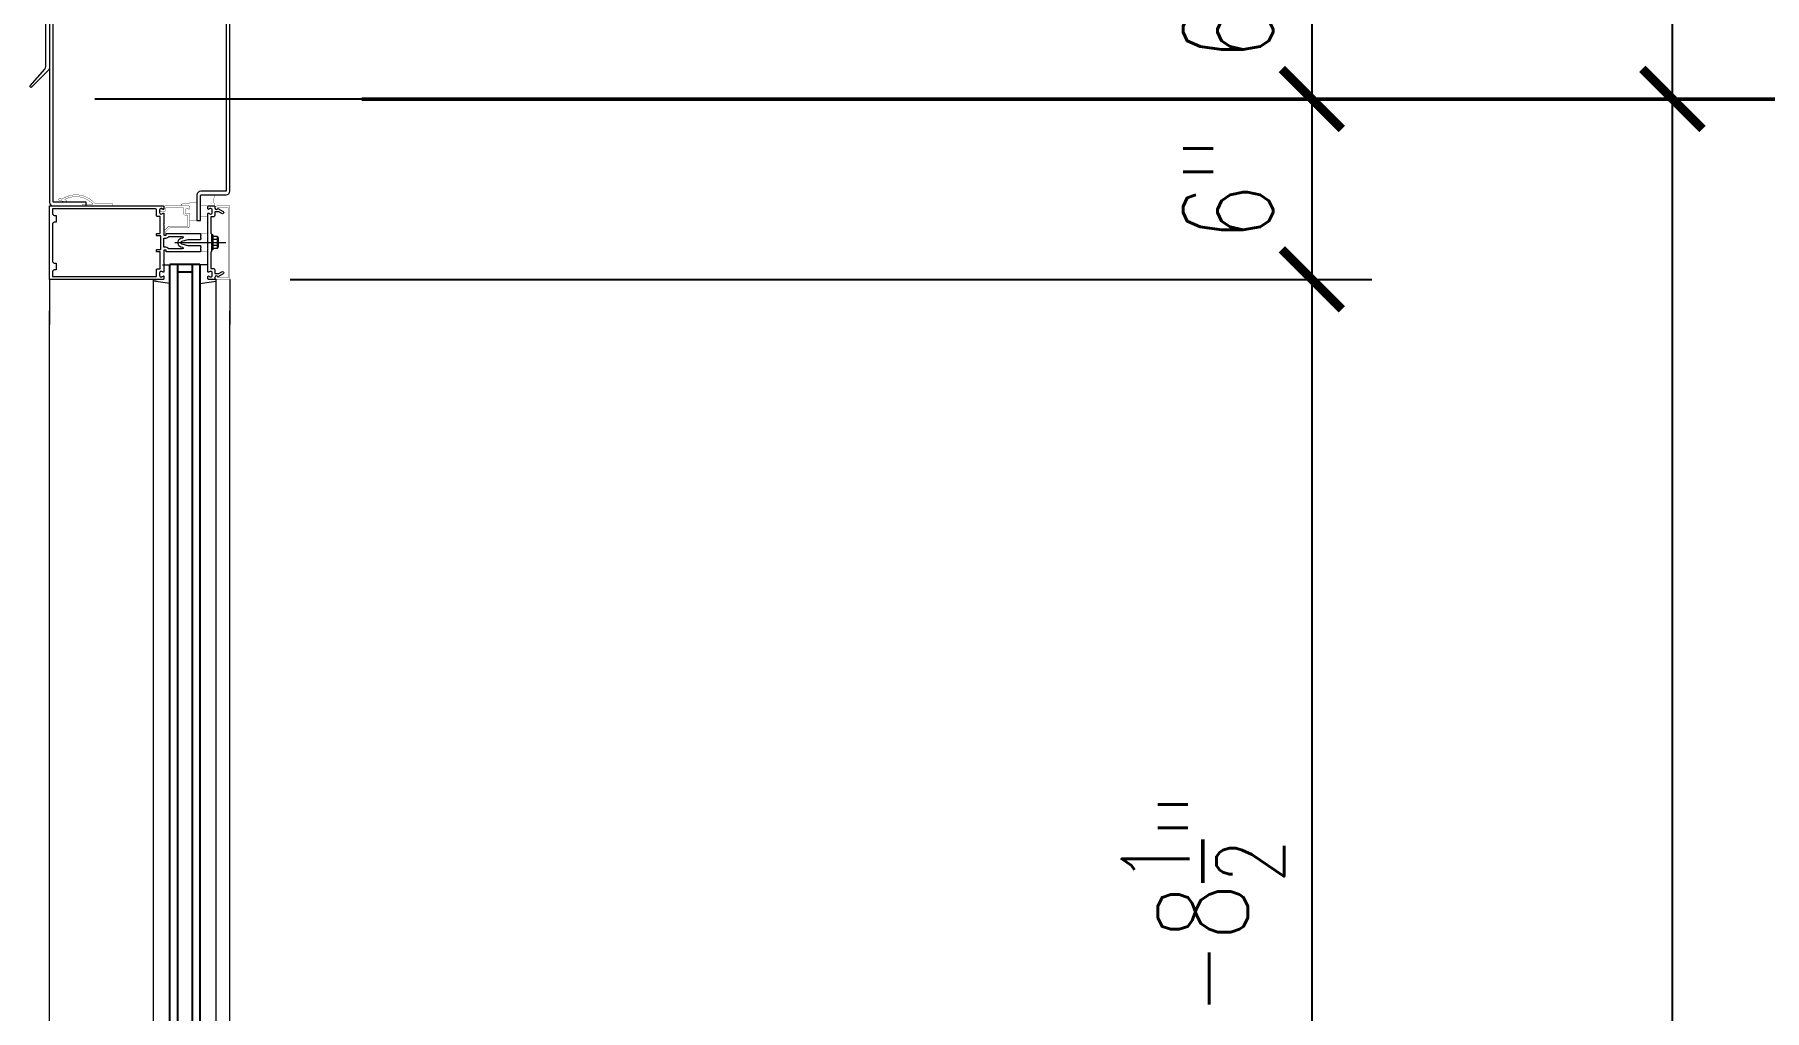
# Model space of a CAD drawing. Header units: inches. Extents: x 3850 to 5846, y -3 to 909.
# Drawn here: x 4793.8 to 4851.4, y 378.7 to 411.1 of the extents above; entities that cross this region are included whole.
import ezdxf

# ---------------------------------------------------------------- set-up
doc = ezdxf.new("R2010")
doc.units = ezdxf.units.IN
doc.header["$LTSCALE"] = 0.5
doc.header["$MEASUREMENT"] = 0
doc.layers.get('0').update_dxf_attribs({"lineweight": 18})
doc.layers.get('Defpoints').update_dxf_attribs({"color": 140, "lineweight": 18})
for name, color, linetype, lineweight in [('A-Anno-Dims', 211, 'Continuous', 18), ('A-Detl-Fine', 90, 'Continuous', 18), ('A-Detl-Medm', 31, 'Continuous', 25), ('A-Detl-Thin', 150, 'Continuous', 18), ('A-Detl-Wide', 213, 'Continuous', 50)]:
    doc.layers.add(name, color=color, linetype=linetype, lineweight=lineweight)
doc.styles.add('Arch-Dim', font='romans.shx', dxfattribs={"width": 0.75})
doc.dimstyles.new('Aec-Arch-I-96', dxfattribs={"dimscale": 96, "dimtxt": 0.09375, "dimasz": 0.0625, "dimexe": 0.0625, "dimexo": 0.0625, "dimgap": 0.03125, "dimtad": 1, "dimdec": 4, "dimzin": 3, "dimdsep": 46, "dimlunit": 4, "dimtxsty": 'Arch-Dim', "dimblk": 'ARCHTICK', "dimcen": 0.09375, "dimazin": 2, "dimtfac": 0.75, "dimtdec": 4, "dimtix": 1, "dimtmove": 2, "dimatfit": 2, "dimfxl": 1, "dimtolj": 1, "dimtzin": 0, "dimarcsym": 0})

# ---------------------------------------------------------------- blocks, each defined once
blk = doc.blocks.new('AecDtl_9650C2')
at = {"layer": 'A-Detl-Thin'}
blk.add_lwpolyline([(0.037, 0.588), (0.603, 0.022, 0.414214), (0.647, 0.022), (0.648, 0.023, 0.397145), (0.65, 0.066), (0.157, 0.621, -0.18372), (0.125, 0.704), (0.125, 3.875, 0.414214), (0, 4), (0, 0.677, 0.198912)], format="xyb", close=True, dxfattribs=at)
blk = doc.blocks.new('_ArchTick')
at = {"color": 0, "linetype": 'ByBlock', "const_width": 0.15}
blk.add_lwpolyline([(-0.5, -0.5), (0.5, 0.5)], dxfattribs=at)
blk = doc.blocks.new('*D153')
at = {"layer": 'A-Anno-Dims', "color": 0, "lineweight": -2, "transparency": 16777216}
for p, q in [((4802.32, 409.004), (4850.32, 409.004)), ((4848.32, 249.002), (4848.32, 409.004)), ((4802.32, 249.002), (4850.32, 249.002))]:
    blk.add_line(p, q, dxfattribs=at)
at = {"layer": 'Defpoints', "color": 0, "transparency": 16777216}
for p in [(4800.32, 409.004), (4848.32, 409.004), (4800.32, 249.002)]:
    blk.add_point(p, dxfattribs=at)
at = {"layer": 'A-Anno-Dims', "color": 0, "lineweight": -2, "transparency": 16777216, "xscale": 2, "yscale": 2, "zscale": 2}
for p, rotation in [((4848.32, 409.004), 90), ((4848.32, 249.002), 270)]:
    blk.add_blockref('_ArchTick', p, dxfattribs=dict(at, rotation=rotation))
at = {"layer": 'A-Anno-Dims', "color": 0, "transparency": 16777216, "insert": (4845.535, 329.003), "char_height": 3, "attachment_point": 5, "rotation": 90, "style": 'Arch-Dim'}
blk.add_mtext('\\A1;13\'-4"', dxfattribs=at)
blk = doc.blocks.new('*D154')
at = {"layer": 'A-Anno-Dims', "color": 0, "lineweight": -2, "transparency": 16777216}
for p, q in [((4802.32, 569.004), (4850.32, 569.004)), ((4848.32, 409.004), (4848.32, 569.004)), ((4802.32, 409.004), (4850.32, 409.004))]:
    blk.add_line(p, q, dxfattribs=at)
at = {"layer": 'Defpoints', "color": 0, "transparency": 16777216}
for p in [(4800.32, 569.004), (4848.32, 569.004), (4800.32, 409.004)]:
    blk.add_point(p, dxfattribs=at)
at = {"layer": 'A-Anno-Dims', "color": 0, "lineweight": -2, "transparency": 16777216, "xscale": 2, "yscale": 2, "zscale": 2}
for p, rotation in [((4848.32, 569.004), 90), ((4848.32, 409.004), 270)]:
    blk.add_blockref('_ArchTick', p, dxfattribs=dict(at, rotation=rotation))
at = {"layer": 'A-Anno-Dims', "color": 0, "transparency": 16777216, "insert": (4845.535, 489.004), "char_height": 3, "attachment_point": 5, "rotation": 90, "style": 'Arch-Dim'}
blk.add_mtext('\\A1;13\'-4"', dxfattribs=at)
blk = doc.blocks.new('*D157')
at = {"layer": 'A-Anno-Dims', "color": 0, "lineweight": -2, "transparency": 16777216}
for p, q in [((4802.32, 810.25), (4862.321, 810.25)), ((4860.321, 57), (4860.321, 810.25)), ((4802.32, 57), (4862.321, 57))]:
    blk.add_line(p, q, dxfattribs=at)
at = {"layer": 'Defpoints', "color": 0, "transparency": 16777216}
for p in [(4800.32, 810.25), (4860.321, 810.25), (4800.32, 57)]:
    blk.add_point(p, dxfattribs=at)
at = {"layer": 'A-Anno-Dims', "color": 0, "lineweight": -2, "transparency": 16777216, "xscale": 2, "yscale": 2, "zscale": 2}
for p, rotation in [((4860.321, 810.25), 90), ((4860.321, 57), 270)]:
    blk.add_blockref('_ArchTick', p, dxfattribs=dict(at, rotation=rotation))
at = {"layer": 'A-Anno-Dims', "color": 0, "transparency": 16777216, "insert": (4856.696, 433.625), "char_height": 3, "attachment_point": 5, "rotation": 90, "style": 'Arch-Dim'}
blk.add_mtext('\\A1;62\'-9{\\H0.750000x;\\S1/4;}"', dxfattribs=at)
blk = doc.blocks.new('*D189')
at = {"layer": 'A-Detl-Wide', "color": 0, "lineweight": -2, "transparency": 16777216}
for p, q in [((4802.32, 415), (4838.32, 415)), ((4836.32, 415), (4836.32, 409.003)), ((4795.819, 409.003), (4838.32, 409.003))]:
    blk.add_line(p, q, dxfattribs=at)
at = {"layer": 'Defpoints', "color": 0, "transparency": 16777216}
for p in [(4800.32, 415), (4793.819, 409.003), (4836.32, 409.003)]:
    blk.add_point(p, dxfattribs=at)
at = {"layer": 'A-Detl-Wide', "color": 0, "lineweight": -2, "transparency": 16777216, "xscale": 2, "yscale": 2, "zscale": 2}
for p, rotation in [((4836.32, 415), 90), ((4836.32, 409.003), 270)]:
    blk.add_blockref('_ArchTick', p, dxfattribs=dict(at, rotation=rotation))
at = {"layer": 'A-Detl-Wide', "color": 0, "transparency": 16777216, "insert": (4833.534, 412.001), "char_height": 3, "attachment_point": 5, "rotation": 90, "style": 'Arch-Dim'}
blk.add_mtext('\\A1;6"', dxfattribs=at)
blk = doc.blocks.new('*D159')
at = {"layer": 'A-Detl-Wide', "color": 0, "lineweight": -2, "transparency": 16777216}
for p, q in [((4795.819, 409.003), (4838.32, 409.003)), ((4836.32, 409.003), (4836.32, 403)), ((4802.32, 403), (4838.32, 403))]:
    blk.add_line(p, q, dxfattribs=at)
at = {"layer": 'Defpoints', "color": 0, "transparency": 16777216}
for p in [(4793.819, 409.003), (4800.32, 403), (4836.32, 403)]:
    blk.add_point(p, dxfattribs=at)
at = {"layer": 'A-Detl-Wide', "color": 0, "lineweight": -2, "transparency": 16777216, "xscale": 2, "yscale": 2, "zscale": 2}
for p, rotation in [((4836.32, 409.003), 90), ((4836.32, 403), 270)]:
    blk.add_blockref('_ArchTick', p, dxfattribs=dict(at, rotation=rotation))
at = {"layer": 'A-Detl-Wide', "color": 0, "transparency": 16777216, "insert": (4833.534, 406.001), "char_height": 3, "attachment_point": 5, "rotation": 90, "style": 'Arch-Dim'}
blk.add_mtext('\\A1;6"', dxfattribs=at)
blk = doc.blocks.new('*D160')
at = {"layer": 'A-Detl-Wide', "color": 0, "lineweight": -2, "transparency": 16777216}
for p, q in [((4802.32, 403), (4838.32, 403)), ((4836.32, 403), (4836.32, 358.503)), ((4802.32, 358.503), (4838.32, 358.503))]:
    blk.add_line(p, q, dxfattribs=at)
at = {"layer": 'Defpoints', "color": 0, "transparency": 16777216}
for p in [(4800.32, 403), (4800.32, 358.503), (4836.32, 358.503)]:
    blk.add_point(p, dxfattribs=at)
at = {"layer": 'A-Detl-Wide', "color": 0, "lineweight": -2, "transparency": 16777216, "xscale": 2, "yscale": 2, "zscale": 2}
for p, rotation in [((4836.32, 403), 90), ((4836.32, 358.503), 270)]:
    blk.add_blockref('_ArchTick', p, dxfattribs=dict(at, rotation=rotation))
at = {"layer": 'A-Detl-Wide', "color": 0, "transparency": 16777216, "insert": (4832.695, 380.751), "char_height": 3, "attachment_point": 5, "rotation": 90, "style": 'Arch-Dim'}
blk.add_mtext('\\A1;3\'-8{\\H0.750000x;\\S1/2;}"', dxfattribs=at)

msp = doc.modelspace()

# ---------------------------------------------------------------- linework, layer by layer
at = {"layer": 'A-Detl-Fine'}
for p, q in [((4800.18136, 404.2215), (4798.48755, 404.2215)), ((4799.71564, 404.47832), (4799.71564, 403.97832)), ((4799.75564, 404.47832), (4799.71564, 404.47832)), ((4799.75564, 404.47832), (4799.75564, 403.97832)), ((4799.89532, 404.43123), (4799.75564, 404.43123)), ((4799.89532, 404.32977), (4799.75564, 404.32977)), ((4799.89532, 404.12685), (4799.75564, 404.12685)), ((4799.89925, 404.41491), (4799.89925, 404.04172)), ((4799.91795, 404.41491), (4799.89925, 404.41491)), ((4799.93025, 404.3805), (4799.93025, 404.07612)), ((4799.75564, 403.97832), (4799.71564, 403.97832)), ((4799.89532, 404.0254), (4799.75564, 404.0254)), ((4799.91795, 404.04172), (4799.89925, 404.04172)), ((4797.78015, 358.56169), (4797.78003, 402.93959)), ((4798.07003, 403.47959), (4798.32003, 403.47959)), ((4799.56954, 403.47959), (4799.31954, 403.47959)), ((4799.85966, 358.56169), (4799.85954, 402.93959))]:
    msp.add_line(p, q, dxfattribs=at)
at = {"layer": 'A-Detl-Fine', "const_width": 0.01111}
for points in [[(4794.72986, 405.67108), (4794.78954, 405.70741), (4794.85254, 405.73908), (4794.91824, 405.76574), (4794.98601, 405.78706), (4795.05524, 405.80271), (4795.12532, 405.81234), (4795.19562, 405.81563)], [(4795.19562, 405.81563), (4795.25863, 405.81303), (4795.32128, 405.80537), (4795.38321, 405.79282), (4795.44405, 405.77559), (4795.50345, 405.75385), (4795.56103, 405.7278), (4795.61644, 405.69761), (4795.66932, 405.66349), (4795.7193, 405.62562), (4795.76603, 405.58419), (4795.80914, 405.53939)], [(4799.7834, 405.62197), (4799.78614, 405.68493), (4799.79437, 405.7473), (4799.80809, 405.80845)], [(4794.62063, 405.65958), (4794.62478, 405.67485), (4794.63566, 405.68573), (4794.65093, 405.68988)], [(4794.64253, 405.63046), (4794.63111, 405.63664), (4794.62344, 405.64685), (4794.62063, 405.65958)], [(4794.64251, 405.63046), (4794.90749, 405.56467)], [(4794.65093, 405.68988), (4794.653, 405.6898), (4794.6551, 405.68959), (4794.65708, 405.68928)], [(4794.73005, 405.67116), (4794.65712, 405.68924)], [(4794.82071, 405.65685), (4794.88969, 405.69106), (4794.96339, 405.71841), (4795.04009, 405.73848), (4795.11807, 405.75083), (4795.19562, 405.75505)], [(4794.91584, 405.58168), (4794.82164, 405.65694)], [(4794.91002, 405.56434), (4794.90917, 405.56438), (4794.90832, 405.5645), (4794.90749, 405.56467)], [(4794.91965, 405.57397), (4794.91833, 405.56911), (4794.91488, 405.56565), (4794.91002, 405.56434)], [(4794.91586, 405.58164), (4794.91789, 405.57952), (4794.91919, 405.5769), (4794.91965, 405.57397)], [(4795.19562, 405.75505), (4795.25965, 405.75222), (4795.32297, 405.74388), (4795.38521, 405.73022), (4795.44603, 405.71144), (4795.50506, 405.68772), (4795.56195, 405.65928), (4795.61634, 405.6263), (4795.66788, 405.58898), (4795.7162, 405.54753), (4795.76095, 405.50213)], [(4795.76116, 405.50362), (4795.41834, 405.50362)], [(4795.41834, 405.50362), (4795.41834, 405.47332)], [(4795.44865, 405.44304), (4795.43338, 405.44718), (4795.42251, 405.45806), (4795.41836, 405.47332)], [(4795.44865, 405.44304), (4796.39557, 405.44304)], [(4796.39557, 405.54075), (4795.80923, 405.54075)], [(4796.39557, 405.44304), (4796.39557, 405.54075)], [(4799.22064, 405.57683), (4798.69294, 405.50205)], [(4798.69294, 405.50205), (4798.69294, 405.44341)], [(4798.69294, 405.44341), (4798.80593, 405.44341)], [(4799.34278, 405.44265), (4799.5871, 405.44265)], [(4799.80809, 405.43548), (4799.79437, 405.49663), (4799.78614, 405.559), (4799.7834, 405.62197)], [(4798.97633, 404.97435), (4799.22064, 404.97435)], [(4799.5871, 405.09086), (4799.34278, 405.09086)], [(4799.58685, 404.52737), (4799.34256, 404.52737)], [(4799.34256, 403.91563), (4799.58685, 403.91563)]]:
    msp.add_lwpolyline(points, dxfattribs=at)
at = {"layer": 'A-Detl-Fine'}
for points in [[(4798.32003, 402.86306), (4797.78003, 402.93959), (4797.78003, 402.99959), (4797.89566, 402.99959)], [(4799.31954, 402.86306), (4799.85954, 402.93959), (4799.85954, 402.99959), (4799.74391, 402.99959)]]:
    msp.add_lwpolyline(points, dxfattribs=at)
for centre, radius, start, end in [((4799.87594, 404.3805), 0.05431, 290.9107, 69.0893), ((4799.7654, 404.22832), 0.16485, 322.0123, 37.9877), ((4799.87594, 404.07612), 0.05431, 290.9107, 69.0893)]:
    msp.add_arc(centre, radius, start, end, dxfattribs=at)
at = {"layer": 'A-Detl-Medm', "linetype": 'Continuous'}
for p, q in [((4798.31991, 358.03399), (4798.31978, 403.49998)), ((4799.31978, 403.49998), (4798.31978, 403.49998)), ((4798.56978, 403.49998), (4798.56991, 358.01407)), ((4798.56978, 403.24998), (4799.06978, 403.24998)), ((4799.06991, 358.01407), (4799.06978, 403.49998)), ((4799.31978, 403.49998), (4799.31991, 358.01407))]:
    msp.add_line(p, q, dxfattribs=at)
at = {"layer": 'A-Detl-Thin'}
for p, q in [((4794.31897, 402.99998), (4794.31897, 405.44304)), ((4794.31897, 405.44304), (4798.10149, 405.44304)), ((4797.84742, 405.34531), (4794.41669, 405.34531)), ((4794.41669, 405.34531), (4794.41669, 405.18896)), ((4797.84742, 405.34529), (4797.84742, 405.34531)), ((4797.86219, 405.34129), (4797.84742, 405.34529)), ((4797.8727, 405.33079), (4797.86219, 405.34129)), ((4797.87671, 405.316), (4797.8727, 405.33079)), ((4797.87673, 405.316), (4797.87671, 405.316)), ((4797.87673, 405.11566), (4797.87673, 405.316)), ((4797.97447, 405.31013), (4797.97445, 405.31013)), ((4797.97445, 405.31013), (4797.97445, 405.22415)), ((4797.98115, 405.33477), (4797.97447, 405.31013)), ((4797.99866, 405.35229), (4797.98115, 405.33477)), ((4798.02331, 405.35897), (4797.99866, 405.35229)), ((4798.03358, 405.359), (4798.02331, 405.359)), ((4798.02331, 405.359), (4798.02331, 405.35897)), ((4798.03358, 405.35898), (4798.03358, 405.359)), ((4798.05648, 405.35595), (4798.03358, 405.35898)), ((4798.07764, 405.34715), (4798.05648, 405.35595)), ((4798.09596, 405.33304), (4798.07764, 405.34715)), ((4798.09599, 405.33306), (4798.09596, 405.33304)), ((4798.10657, 405.3287), (4798.09599, 405.33306)), ((4798.10149, 405.44304), (4798.10149, 405.443)), ((4798.10149, 405.443), (4798.11134, 405.44035)), ((4798.11657, 405.33283), (4798.10657, 405.3287)), ((4798.11134, 405.44035), (4798.11835, 405.43334)), ((4798.121, 405.34337), (4798.11657, 405.33283)), ((4798.11835, 405.43334), (4798.121, 405.42349)), ((4798.121, 405.42349), (4798.12104, 405.42349)), ((4798.12104, 405.34337), (4798.121, 405.34337)), ((4798.12104, 405.42349), (4798.12104, 405.34337)), ((4794.41669, 405.18896), (4794.41673, 405.18896)), ((4794.41671, 404.84205), (4794.41669, 404.84205)), ((4794.41669, 404.84205), (4794.41669, 403.60097)), ((4794.42474, 404.87162), (4794.41671, 404.84205)), ((4794.41673, 405.18896), (4794.42474, 405.15939)), ((4794.42474, 405.15939), (4794.44576, 405.13837)), ((4794.44576, 404.89264), (4794.42474, 404.87162)), ((4794.44576, 405.13837), (4794.47533, 405.13036)), ((4794.47533, 404.90065), (4794.44576, 404.89264)), ((4794.47533, 405.13036), (4794.47533, 405.13032)), ((4794.47533, 405.13032), (4794.53397, 405.13032)), ((4794.53397, 404.90067), (4794.47533, 404.90067)), ((4794.47533, 404.90067), (4794.47533, 404.90065)), ((4794.53397, 405.13032), (4794.53397, 404.90067)), ((4797.87674, 405.11566), (4797.87673, 405.11566)), ((4797.87941, 405.10581), (4797.87674, 405.11566)), ((4797.88642, 405.0988), (4797.87941, 405.10581)), ((4797.89627, 405.09613), (4797.88642, 405.0988)), ((4797.89627, 405.09611), (4797.89627, 405.09613)), ((4797.99888, 405.09611), (4797.89627, 405.09611)), ((4797.97445, 405.22415), (4797.97447, 405.22415)), ((4797.97447, 405.22415), (4797.98115, 405.1995)), ((4797.98115, 405.1995), (4797.99866, 405.18198)), ((4797.99866, 405.18198), (4798.02331, 405.17531)), ((4797.99888, 404.52737), (4797.99888, 405.09611)), ((4798.02331, 405.17531), (4798.02331, 405.17527)), ((4798.02331, 405.17527), (4798.03358, 405.17527)), ((4798.03358, 405.17527), (4798.0336, 405.17531)), ((4798.0336, 405.17531), (4798.05652, 405.17836)), ((4798.05652, 405.17836), (4798.07768, 405.18717)), ((4798.07768, 405.18717), (4798.09599, 405.20129)), ((4798.09599, 405.20121), (4798.10657, 405.20556)), ((4798.09599, 405.20129), (4798.09599, 405.20121)), ((4798.12104, 404.84694), (4798.10638, 404.83227)), ((4798.10638, 404.83227), (4798.12104, 404.81761)), ((4798.10657, 405.20556), (4798.11657, 405.20144)), ((4798.11657, 405.20144), (4798.121, 405.19091)), ((4798.121, 405.19091), (4798.12104, 405.19091)), ((4798.12104, 405.19091), (4798.12104, 404.84694)), ((4798.12104, 404.81761), (4798.12104, 404.47852)), ((4797.87673, 404.46876), (4797.87673, 404.50783)), ((4797.87673, 404.50783), (4797.87674, 404.50783)), ((4797.87674, 404.46876), (4797.87673, 404.46876)), ((4797.87674, 404.50783), (4797.87941, 404.51768)), ((4797.87941, 404.4589), (4797.87674, 404.46876)), ((4797.87941, 404.51768), (4797.88642, 404.52469)), ((4797.88642, 404.4519), (4797.87941, 404.4589)), ((4797.88642, 404.52469), (4797.89627, 404.52735)), ((4797.89627, 404.44923), (4797.88642, 404.4519)), ((4797.89627, 404.52735), (4797.89627, 404.52737)), ((4797.89627, 404.52737), (4797.99888, 404.52737)), ((4797.89627, 404.44921), (4797.89627, 404.44923)), ((4798.02331, 404.44921), (4797.89627, 404.44921)), ((4798.02331, 403.99382), (4798.02331, 404.44921)), ((4798.12104, 404.47852), (4798.12238, 404.4736)), ((4798.12104, 404.072), (4798.12104, 404.37102)), ((4798.12104, 404.37102), (4798.18553, 404.37102)), ((4798.12238, 404.4736), (4798.12588, 404.4701)), ((4798.12588, 404.4701), (4798.1308, 404.46877)), ((4798.1308, 404.46877), (4798.1308, 404.46876)), ((4798.1308, 404.46876), (4798.18553, 404.46876)), ((4798.18553, 404.46877), (4798.19045, 404.4701)), ((4798.18553, 404.46876), (4798.18553, 404.46877)), ((4798.18553, 404.37102), (4798.18557, 404.37104)), ((4798.18557, 404.37104), (4798.22425, 404.37827)), ((4798.19045, 404.4701), (4798.19395, 404.4736)), ((4798.19395, 404.4736), (4798.19528, 404.47852)), ((4798.19528, 404.47852), (4798.1953, 404.47852)), ((4798.1953, 404.47852), (4798.1953, 404.51761)), ((4798.1953, 404.51761), (4798.19531, 404.51761)), ((4798.19531, 404.51761), (4798.19665, 404.52254)), ((4798.19665, 404.52254), (4798.20015, 404.52604)), ((4798.20015, 404.52604), (4798.20508, 404.52737)), ((4798.20508, 404.52737), (4799.34256, 404.52737)), ((4798.22425, 404.37827), (4798.25728, 404.39852)), ((4798.25728, 404.39852), (4798.28128, 404.4297)), ((4798.28128, 404.4297), (4798.28128, 404.42966)), ((4798.28128, 404.42966), (4798.73422, 404.42966)), ((4798.59938, 404.29323), (4798.58247, 404.24634)), ((4798.58247, 404.24634), (4798.58247, 404.19667)), ((4798.58247, 404.19667), (4798.59938, 404.14978)), ((4798.6332, 404.33179), (4798.59938, 404.29323)), ((4798.59938, 404.14978), (4798.6332, 404.11121)), ((4798.68392, 404.35649), (4798.6332, 404.33179)), ((4798.6332, 404.11121), (4798.68392, 404.08652)), ((4798.70921, 404.26209), (4798.68153, 404.23856)), ((4798.68153, 404.23856), (4798.68153, 404.20444)), ((4798.68153, 404.20444), (4798.70921, 404.18091)), ((4798.7418, 404.37202), (4798.68391, 404.35651)), ((4798.68391, 404.35651), (4798.68392, 404.35649)), ((4798.68392, 404.08652), (4798.68391, 404.08652)), ((4798.68391, 404.08652), (4798.7418, 404.07099)), ((4798.92235, 404.31923), (4798.70921, 404.26213)), ((4798.70921, 404.26213), (4798.70921, 404.26209)), ((4798.70921, 404.18091), (4798.70921, 404.1809)), ((4798.70921, 404.1809), (4798.92235, 404.12379)), ((4798.73422, 404.42966), (4798.73422, 404.42963)), ((4798.73422, 404.42963), (4798.75877, 404.41668)), ((4798.74181, 404.37204), (4798.7418, 404.37202)), ((4798.76217, 404.39091), (4798.74181, 404.37204)), ((4798.75877, 404.41668), (4798.76217, 404.39091)), ((4799.34256, 404.31923), (4798.92235, 404.31923)), ((4798.92235, 404.12379), (4799.34256, 404.12379)), ((4799.34256, 404.52737), (4799.34256, 404.4883)), ((4799.34256, 404.4883), (4799.35722, 404.47364)), ((4799.35722, 404.47364), (4799.34256, 404.45897)), ((4799.34256, 404.45897), (4799.34256, 404.38763)), ((4799.34256, 404.38763), (4799.35722, 404.37299)), ((4799.35722, 404.37299), (4799.34256, 404.35832)), ((4799.34256, 404.35832), (4799.34256, 404.31923)), ((4799.34256, 404.12379), (4799.34256, 404.0847)), ((4799.34256, 404.0847), (4799.35722, 404.07004)), ((4794.41669, 403.60097), (4794.41673, 403.60097)), ((4794.41673, 403.60097), (4794.42474, 403.5714)), ((4794.42474, 403.5714), (4794.44576, 403.55038)), ((4794.44576, 403.55038), (4794.47533, 403.54237)), ((4794.47533, 403.54237), (4794.47533, 403.54235)), ((4794.47533, 403.54235), (4794.53397, 403.54235)), ((4794.53397, 403.54235), (4794.53397, 403.3127)), ((4797.87673, 403.93518), (4797.87673, 403.97427)), ((4797.87673, 403.97427), (4797.87674, 403.97427)), ((4797.87674, 403.93518), (4797.87673, 403.93518)), ((4797.87674, 403.97427), (4797.87941, 403.98412)), ((4797.87941, 403.92533), (4797.87674, 403.93518)), ((4797.87941, 403.98412), (4797.88642, 403.99113)), ((4797.88642, 403.91832), (4797.87941, 403.92533)), ((4797.88642, 403.99113), (4797.89627, 403.9938)), ((4797.89627, 403.91565), (4797.88642, 403.91832)), ((4797.89627, 403.9938), (4797.89627, 403.99382)), ((4797.89627, 403.99382), (4798.02331, 403.99382)), ((4797.89627, 403.91563), (4797.89627, 403.91565)), ((4797.99888, 403.91563), (4797.89627, 403.91563)), ((4797.99888, 403.34689), (4797.99888, 403.91563)), ((4798.12104, 403.6254), (4798.10638, 403.61075)), ((4798.10638, 403.61075), (4798.12104, 403.59609)), ((4798.18553, 404.072), (4798.12104, 404.072)), ((4798.12238, 403.96943), (4798.12104, 403.96451)), ((4798.12104, 403.96451), (4798.12104, 403.6254)), ((4798.12104, 403.59609), (4798.12104, 403.25212)), ((4798.12588, 403.97293), (4798.12238, 403.96943)), ((4798.1308, 403.97427), (4798.12588, 403.97293)), ((4798.18553, 403.97427), (4798.1308, 403.97427)), ((4798.18551, 404.07198), (4798.18553, 404.072)), ((4798.22419, 404.06477), (4798.18551, 404.07198)), ((4798.18553, 403.97425), (4798.18553, 403.97427)), ((4798.19045, 403.97292), (4798.18553, 403.97425)), ((4798.19395, 403.96943), (4798.19045, 403.97292)), ((4798.19528, 403.96451), (4798.19395, 403.96943)), ((4798.1953, 403.96451), (4798.19528, 403.96451)), ((4798.1953, 403.92541), (4798.1953, 403.96451)), ((4798.19531, 403.92541), (4798.1953, 403.92541)), ((4798.19665, 403.92049), (4798.19531, 403.92541)), ((4798.20015, 403.91698), (4798.19665, 403.92049)), ((4798.20508, 403.91565), (4798.20015, 403.91698)), ((4798.20508, 403.91563), (4798.20508, 403.91565)), ((4799.34256, 403.91563), (4798.20508, 403.91563)), ((4798.25723, 404.04456), (4798.22419, 404.06477)), ((4798.28126, 404.01338), (4798.25723, 404.04456)), ((4798.28128, 404.01336), (4798.28126, 404.01338)), ((4798.73422, 404.01336), (4798.28128, 404.01336)), ((4798.75877, 404.02634), (4798.73422, 404.01338)), ((4798.73422, 404.01338), (4798.73422, 404.01336)), ((4798.7418, 404.07099), (4798.7418, 404.07097)), ((4798.7418, 404.07097), (4798.76216, 404.05211)), ((4798.76216, 404.05211), (4798.75877, 404.02634)), ((4799.35722, 404.07004), (4799.34256, 404.05539)), ((4799.34256, 404.05539), (4799.34256, 403.98405)), ((4799.34256, 403.98405), (4799.35722, 403.96939)), ((4799.35722, 403.96939), (4799.34256, 403.95472)), ((4799.34256, 403.95472), (4799.34256, 403.91563)), ((4798.10149, 402.99998), (4794.31897, 402.99998)), ((4794.31897, 402.99998), (4794.31912, 401.50002)), ((4794.41671, 403.25406), (4794.41669, 403.25406)), ((4794.41669, 403.25406), (4794.41669, 403.09771)), ((4794.41669, 403.09771), (4797.84742, 403.09771)), ((4794.42474, 403.28363), (4794.41671, 403.25406)), ((4794.44576, 403.30465), (4794.42474, 403.28363)), ((4794.47533, 403.31266), (4794.44576, 403.30465)), ((4794.53397, 403.3127), (4794.47533, 403.3127)), ((4794.47533, 403.3127), (4794.47533, 403.31266)), ((4797.84742, 403.09773), (4797.86221, 403.10174)), ((4797.84742, 403.09771), (4797.84742, 403.09773)), ((4797.86221, 403.10174), (4797.87271, 403.11225)), ((4797.87271, 403.11225), (4797.87671, 403.12702)), ((4797.87671, 403.12702), (4797.87673, 403.12702)), ((4797.87673, 403.12702), (4797.87673, 403.32735)), ((4797.87673, 403.32735), (4797.87674, 403.32735)), ((4797.87674, 403.32735), (4797.87941, 403.3372)), ((4797.87941, 403.3372), (4797.88642, 403.34421)), ((4797.88642, 403.34421), (4797.89627, 403.34687)), ((4797.89627, 403.34687), (4797.89627, 403.34689)), ((4797.89627, 403.34689), (4797.99888, 403.34689)), ((4797.97447, 403.21888), (4797.97445, 403.21888)), ((4797.97445, 403.21888), (4797.97445, 403.1329)), ((4797.97445, 403.1329), (4797.97447, 403.1329)), ((4797.98115, 403.24352), (4797.97447, 403.21888)), ((4797.97447, 403.1329), (4797.98115, 403.10825)), ((4797.99866, 403.26104), (4797.98115, 403.24352)), ((4797.98115, 403.10825), (4797.99866, 403.09074)), ((4798.02331, 403.26772), (4797.99866, 403.26104)), ((4797.99866, 403.09074), (4798.02331, 403.08406)), ((4798.03358, 403.26774), (4798.02331, 403.26774)), ((4798.02331, 403.26774), (4798.02331, 403.26772)), ((4798.02331, 403.08406), (4798.02331, 403.08402)), ((4798.02331, 403.08402), (4798.03358, 403.08402)), ((4798.03358, 403.26772), (4798.03358, 403.26774)), ((4798.05648, 403.26468), (4798.03358, 403.26772)), ((4798.03358, 403.08402), (4798.0336, 403.08404)), ((4798.0336, 403.08404), (4798.05652, 403.08709)), ((4798.07764, 403.25588), (4798.05648, 403.26468)), ((4798.05652, 403.08709), (4798.07768, 403.09591)), ((4798.09596, 403.24178), (4798.07764, 403.25588)), ((4798.07768, 403.09591), (4798.09599, 403.11002)), ((4798.09599, 403.24181), (4798.09596, 403.24178)), ((4798.10657, 403.23745), (4798.09599, 403.24181)), ((4798.09599, 403.10997), (4798.10657, 403.11432)), ((4798.09599, 403.11002), (4798.09599, 403.10997)), ((4798.11134, 403.00268), (4798.10149, 403.00002)), ((4798.10149, 403.00002), (4798.10149, 402.99998)), ((4798.11657, 403.24158), (4798.10657, 403.23745)), ((4798.10657, 403.11432), (4798.11657, 403.1102)), ((4798.11835, 403.00968), (4798.11134, 403.00268)), ((4798.121, 403.25212), (4798.11657, 403.24158)), ((4798.11657, 403.1102), (4798.121, 403.09966)), ((4798.121, 403.01953), (4798.11835, 403.00968)), ((4798.12104, 403.25212), (4798.121, 403.25212)), ((4798.121, 403.09966), (4798.12104, 403.09966)), ((4798.12104, 403.01953), (4798.121, 403.01953)), ((4798.12104, 403.09966), (4798.12104, 403.01953)), ((4800.31978, 402.99998), (4800.31978, 401.49998)), ((4794.31949, 281.99998), (4794.31993, 401.9566)), ((4800.32017, 281.99998), (4800.31978, 401.95663))]:
    msp.add_line(p, q, dxfattribs=at)
for points in [[(4800.31976, 405.93449), (4800.31976, 412.06547, 0.41421356), (4800.19476, 412.19047), (4799.35818, 412.19047, -0.41421356), (4799.34256, 412.20609), (4799.34256, 413.04554), (4799.2204, 413.04554), (4799.2204, 412.19331, 0.41421356), (4799.3454, 412.06831), (4800.18198, 412.06831, -0.41421356), (4800.1976, 412.05269), (4800.1976, 405.94728, -0.41421356), (4800.18198, 405.93165), (4799.3454, 405.93165, 0.41421356), (4799.2204, 405.80665), (4799.2204, 404.95443), (4799.34256, 404.95443), (4799.34256, 405.79387, -0.41421356), (4799.35818, 405.80949), (4800.19476, 405.80949, 0.41421356)], [(4794.44397, 412.55692, 0.41421356), (4794.31897, 412.43192), (4794.31897, 405.56804, 0.41421356), (4794.44397, 405.44304), (4795.53487, 405.44304), (4795.53487, 405.5652), (4794.45675, 405.5652, -0.41421356), (4794.44112, 405.58082), (4794.44112, 412.41914, -0.41421356), (4794.45675, 412.43476), (4795.53487, 412.43476), (4795.53487, 412.55692)]]:
    msp.add_lwpolyline(points, format="xyb", close=True, dxfattribs=at)
at = {"layer": 'A-Detl-Thin', "const_width": 0.01111}
for points in [[(4798.12104, 405.30915), (4798.07216, 405.30915), (4798.07216, 405.3287), (4798.07215, 405.3287), (4798.06799, 405.33896), (4798.05845, 405.34333), (4798.04796, 405.33978), (4798.04794, 405.33979), (4798.00416, 405.30205), (4798.00418, 405.30203), (4797.99397, 405.2808), (4798.00171, 405.25997), (4798.02331, 405.25056), (4798.02331, 405.25052), (4798.12104, 405.25052), (4798.12106, 405.25056), (4798.15064, 405.25858), (4798.17165, 405.2796), (4798.17964, 405.30917), (4798.17966, 405.30915), (4798.17966, 405.3844), (4798.77088, 405.3844), (4798.77088, 405.22415), (4798.7709, 405.22415), (4798.78559, 405.16991), (4798.82414, 405.13136), (4798.87838, 405.11667), (4798.87838, 405.11665), (4798.91747, 405.11665), (4798.91747, 404.77657), (4798.30964, 404.77657), (4798.30964, 404.77655), (4798.29443, 404.77453), (4798.28037, 404.76871), (4798.26819, 404.75938), (4798.26817, 404.7594), (4798.14603, 404.63724), (4798.1367, 404.62505), (4798.13088, 404.611), (4798.12888, 404.5958), (4798.12884, 404.5958), (4798.12884, 404.4883), (4798.12886, 404.4883), (4798.13153, 404.47845), (4798.13854, 404.47146), (4798.14838, 404.46879), (4798.14838, 404.46876), (4798.16793, 404.46876), (4798.16793, 404.46879), (4798.17778, 404.47146), (4798.18478, 404.47845), (4798.18744, 404.4883), (4798.18748, 404.4883), (4798.18748, 404.5958), (4798.30964, 404.71793), (4798.91747, 404.71793), (4798.91749, 404.71797), (4798.94706, 404.72599), (4798.96807, 404.74702), (4798.97606, 404.77659), (4798.9761, 404.77657), (4798.9761, 405.19091), (4798.97606, 405.19091), (4798.97163, 405.20144), (4798.96164, 405.20556), (4798.95106, 405.20121), (4798.95106, 405.20129), (4798.93276, 405.18715), (4798.91159, 405.17834), (4798.88866, 405.17531), (4798.88864, 405.17527), (4798.87838, 405.17527), (4798.87838, 405.17529), (4798.85372, 405.18195), (4798.83619, 405.19949), (4798.82954, 405.22415), (4798.82952, 405.22415), (4798.82952, 405.31013), (4798.82954, 405.31013), (4798.83619, 405.33478), (4798.85372, 405.35232), (4798.87838, 405.35898), (4798.87838, 405.359), (4798.88864, 405.359), (4798.88864, 405.35898), (4798.91154, 405.35597), (4798.9327, 405.34717), (4798.951, 405.33306), (4798.95106, 405.33306), (4798.96164, 405.32871), (4798.97163, 405.33283), (4798.97606, 405.34337), (4798.9761, 405.34337), (4798.9761, 405.42349), (4798.97606, 405.42349), (4798.9734, 405.43334), (4798.9664, 405.44034), (4798.95656, 405.443), (4798.95656, 405.44304), (4798.14056, 405.44304), (4798.14056, 405.44302), (4798.13072, 405.44035), (4798.12372, 405.43334), (4798.12106, 405.42349), (4798.12104, 405.42349)], [(4800.26114, 405.39417), (4799.90542, 405.39417), (4799.90542, 405.36485), (4799.90541, 405.36485), (4799.90009, 405.34514), (4799.88608, 405.33113), (4799.86635, 405.3258), (4799.84664, 405.33111), (4799.83262, 405.34513), (4799.8273, 405.36485), (4799.82726, 405.36485), (4799.82726, 405.3844), (4799.8273, 405.3844), (4799.83528, 405.41399), (4799.85631, 405.43502), (4799.8859, 405.44302), (4799.8859, 405.44304), (4800.31978, 405.44304), (4800.31978, 402.99998), (4799.8859, 402.99998), (4799.8859, 403), (4799.85631, 403.008), (4799.83528, 403.02904), (4799.8273, 403.05862), (4799.82726, 403.05862), (4799.82726, 403.07817), (4799.82728, 403.07817), (4799.83262, 403.09788), (4799.84664, 403.1119), (4799.86635, 403.11722), (4799.88607, 403.11191), (4799.90008, 403.0979), (4799.90541, 403.07817), (4799.90542, 403.07817), (4799.90542, 403.04884), (4800.26114, 403.04884)]]:
    msp.add_lwpolyline(points, close=True, dxfattribs=at)
at = {"layer": 'A-Detl-Thin'}
msp.add_lwpolyline([(4799.65141, 405.17835), (4799.67432, 405.17531), (4799.67432, 405.17527), (4799.68458, 405.17527), (4799.68458, 405.17531), (4799.70924, 405.18199), (4799.72676, 405.19951), (4799.73342, 405.22415), (4799.73344, 405.22415), (4799.73344, 405.31013), (4799.73342, 405.31013), (4799.72675, 405.33478), (4799.70923, 405.3523), (4799.68458, 405.35898), (4799.68458, 405.359), (4799.67432, 405.359), (4799.67432, 405.35898), (4799.6514, 405.35594), (4799.63024, 405.34713), (4799.61193, 405.33302), (4799.6119, 405.33306), (4799.60132, 405.32869), (4799.59132, 405.33282), (4799.58689, 405.34337), (4799.58685, 405.34337), (4799.58685, 405.42349), (4799.58689, 405.42349), (4799.58955, 405.43334), (4799.59655, 405.44035), (4799.6064, 405.443), (4799.6064, 405.44304), (4799.78817, 405.44304), (4799.78817, 405.443), (4799.80296, 405.43901), (4799.81347, 405.4285), (4799.81746, 405.41371), (4799.81748, 405.41371), (4799.81748, 405.37464), (4799.81751, 405.37464), (4799.83825, 405.33437), (4799.8801, 405.32749), (4799.91262, 405.35902), (4799.91264, 405.359), (4800.0911, 405.25596), (4800.09108, 405.25594), (4800.1055, 405.24147), (4800.11063, 405.22232), (4800.10539, 405.20258), (4800.09092, 405.18817), (4800.07177, 405.18303), (4800.05203, 405.18827), (4800.05201, 405.18825), (4799.94923, 405.2476), (4799.81748, 405.2476), (4799.81748, 405.1362), (4799.81746, 405.13622), (4799.80949, 405.10663), (4799.78847, 405.0856), (4799.75888, 405.07759), (4799.75886, 405.07756), (4799.68458, 405.07756), (4799.68458, 404.5391), (4799.70901, 404.51467), (4799.70901, 404.23617), (4799.69435, 404.2215), (4799.70901, 404.20686), (4799.70901, 403.92835), (4799.68458, 403.90393), (4799.68458, 403.36547), (4799.75886, 403.36547), (4799.75886, 403.36545), (4799.78844, 403.35745), (4799.80947, 403.33642), (4799.81746, 403.30685), (4799.81748, 403.30683), (4799.81748, 403.19543), (4799.94923, 403.19543), (4800.05201, 403.25478), (4800.05203, 403.25476), (4800.07177, 403.26), (4800.09091, 403.25487), (4800.10537, 403.24045), (4800.11063, 403.22071), (4800.10551, 403.20157), (4800.0911, 403.1871), (4800.0911, 403.18706), (4799.91264, 403.08402), (4799.91262, 403.08402), (4799.88008, 403.11553), (4799.83824, 403.10865), (4799.81751, 403.06839), (4799.81748, 403.06839), (4799.81748, 403.0293), (4799.81746, 403.0293), (4799.81348, 403.01451), (4799.80297, 403.004), (4799.78817, 403), (4799.78817, 402.99998), (4799.6064, 402.99998), (4799.6064, 403.00002), (4799.59655, 403.00268), (4799.58955, 403.00968), (4799.58689, 403.01953), (4799.58685, 403.01953), (4799.58685, 403.09966), (4799.58689, 403.09966), (4799.59132, 403.1102), (4799.60132, 403.11432), (4799.6119, 403.10997), (4799.61193, 403.11), (4799.63025, 403.09589), (4799.65141, 403.08708), (4799.67432, 403.08404), (4799.67432, 403.08402), (4799.68458, 403.08402), (4799.68458, 403.08406), (4799.70924, 403.09074), (4799.72676, 403.10826), (4799.73342, 403.1329), (4799.73344, 403.1329), (4799.73344, 403.21888), (4799.73342, 403.21888), (4799.72675, 403.24353), (4799.70923, 403.26105), (4799.68458, 403.26774), (4799.67432, 403.26774), (4799.67432, 403.26772), (4799.6514, 403.26468), (4799.63024, 403.25587), (4799.61193, 403.24176), (4799.6119, 403.24181), (4799.60132, 403.23745), (4799.59132, 403.24157), (4799.58689, 403.25212), (4799.58685, 403.25212), (4799.58685, 404.00163), (4799.57221, 404.0163), (4799.58685, 404.03095), (4799.58685, 404.41206), (4799.57221, 404.42672), (4799.58685, 404.44139), (4799.58685, 405.19091), (4799.58689, 405.19091), (4799.59132, 405.20144), (4799.60132, 405.20556), (4799.6119, 405.20121), (4799.61193, 405.20127), (4799.63025, 405.18716)], close=True, dxfattribs=at)
at = {"layer": 'A-Detl-Wide'}
msp.add_line((4872.65185, 408.99998), (4804.70706, 408.99998), dxfattribs=at)

# ---------------------------------------------------------------- block references
at = {"layer": 'A-Detl-Medm', "xscale": -1}
msp.add_blockref('AecDtl_9650C2', (4794.31897, 409.37498), dxfattribs=at)

# ---------------------------------------------------------------- dimensions: what is measured, and where the dimension line sits
at = {"layer": 'A-Anno-Dims'}
for base, p1, p2, picture, middle in [((4860.32058, 810.24998), (4800.32002, 57.00008), (4800.32002, 810.24998), '*D157', (4856.69558, 433.62503)), ((4848.32036, 569.00438), (4800.32002, 409.00438), (4800.32002, 569.00438), '*D154', (4845.53464, 489.00438)), ((4848.32036, 409.00438), (4800.32002, 249.00238), (4800.32002, 409.00438), '*D153', (4845.53464, 329.00338))]:
    dim = msp.add_linear_dim(base=base, p1=p1, p2=p2, angle=90, dimstyle='Aec-Arch-I-96', override={"dimscale": 32}, dxfattribs=at)
    dim.commit()
    dim.dimension.update_dxf_attribs({"geometry": picture, "text_midpoint": middle})
at = {"layer": 'A-Detl-Wide'}
for base, p1, p2, picture, middle in [((4836.32013, 409.00268), (4800.31991, 414.99998), (4793.81906, 409.00268), '*D189', (4833.53442, 412.00133)), ((4836.32013, 402.99998), (4793.81906, 409.00268), (4800.31991, 402.99998), '*D159', (4833.53442, 406.00133)), ((4836.32013, 358.50268), (4800.31991, 402.99998), (4800.32021, 358.50268), '*D160', (4832.69513, 380.75133))]:
    dim = msp.add_linear_dim(base=base, p1=p1, p2=p2, angle=90, dimstyle='Aec-Arch-I-96', override={"dimscale": 32}, dxfattribs=at)
    dim.commit()
    dim.dimension.update_dxf_attribs({"geometry": picture, "text_midpoint": middle})

doc.saveas('drawing.dxf')
